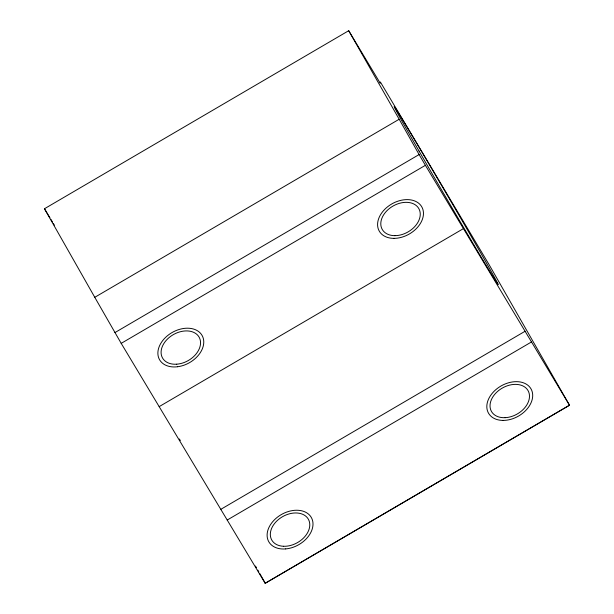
<?xml version="1.0" encoding="UTF-8"?>
<svg xmlns="http://www.w3.org/2000/svg" width="614" height="614" viewBox="0 0 614 614"><rect width="100%" height="100%" fill="white"/><g stroke="black" fill="none" stroke-linecap="round" stroke-linejoin="round"><path stroke-width="0.92" d="M94.771 297.306L44.469 208.745L348.706 30.7L380.227 83.228L380.35 81.961L489.105 264.672L569.531 405.24L265.171 583.3L121.196 343.364L94.771 297.306L399.177 119.246L348.706 30.7M114.902 332.604L419.109 154.559L399.177 119.246M121.196 343.364L425.402 165.312L569.531 405.24M159.164 406.629L463.516 228.569M220.917 509.275L525.124 331.23M227.211 520.035L531.417 341.99M265.171 583.3L569.378 405.255M44.469 208.745L49.918 217.77M50.908 219.413L52.382 221.877M53.364 223.519L54.354 225.161M419.109 154.559L425.402 165.312M255.493 566.047L256.429 567.689M257.834 570.153L258.77 571.795M259.707 573.438L265.325 583.285M180.316 440.553A102.814 1.136 59.7 0 1 179.388 439.002M177.615 366.742A24.476 17.399 -29.7 0 0 202.098 335.474A24.476 17.399 -29.7 0 0 162.748 340.524A24.476 17.399 -29.7 0 0 177.615 366.742M393.889 238.37A24.476 17.399 -29.7 0 0 422.862 209.336A24.476 17.399 -29.7 0 0 384.817 209.267A24.476 17.399 -29.7 0 0 393.889 238.37M419.047 151.082A102.814 1.136 59.7 0 0 498.131 284.282A102.814 1.136 59.7 0 0 421.442 151.274A102.814 1.136 59.7 0 0 419.047 151.082M285.671 548.908A24.476 17.399 -29.7 0 0 311.751 518.323A24.476 17.399 -29.7 0 0 272.739 521.639A24.476 17.399 -29.7 0 0 285.671 548.908M394.909 235.661A21.053 14.966 -29.7 0 0 419.707 210.617A21.053 14.966 -29.7 0 0 386.943 210.702A21.053 14.966 -29.7 0 0 394.909 235.661M505.099 417.681A21.053 14.966 -29.7 0 0 528.692 391.955A21.053 14.966 -29.7 0 0 495.483 393.474A21.053 14.966 -29.7 0 0 505.099 417.681M283.415 546.268A21.053 14.966 -29.7 0 0 309.464 522.053A21.053 14.966 -29.7 0 0 277.282 520.549A21.053 14.966 -29.7 0 0 283.415 546.268M176.732 364.186A21.053 14.966 -29.7 0 0 199.581 338.084A21.053 14.966 -29.7 0 0 166.141 340.463A21.053 14.966 -29.7 0 0 176.732 364.186M503.019 420.413A24.476 17.399 -29.7 0 0 532.123 391.463A24.476 17.399 -29.7 0 0 494.132 391.233A24.476 17.399 -29.7 0 0 503.019 420.413"/></g></svg>
